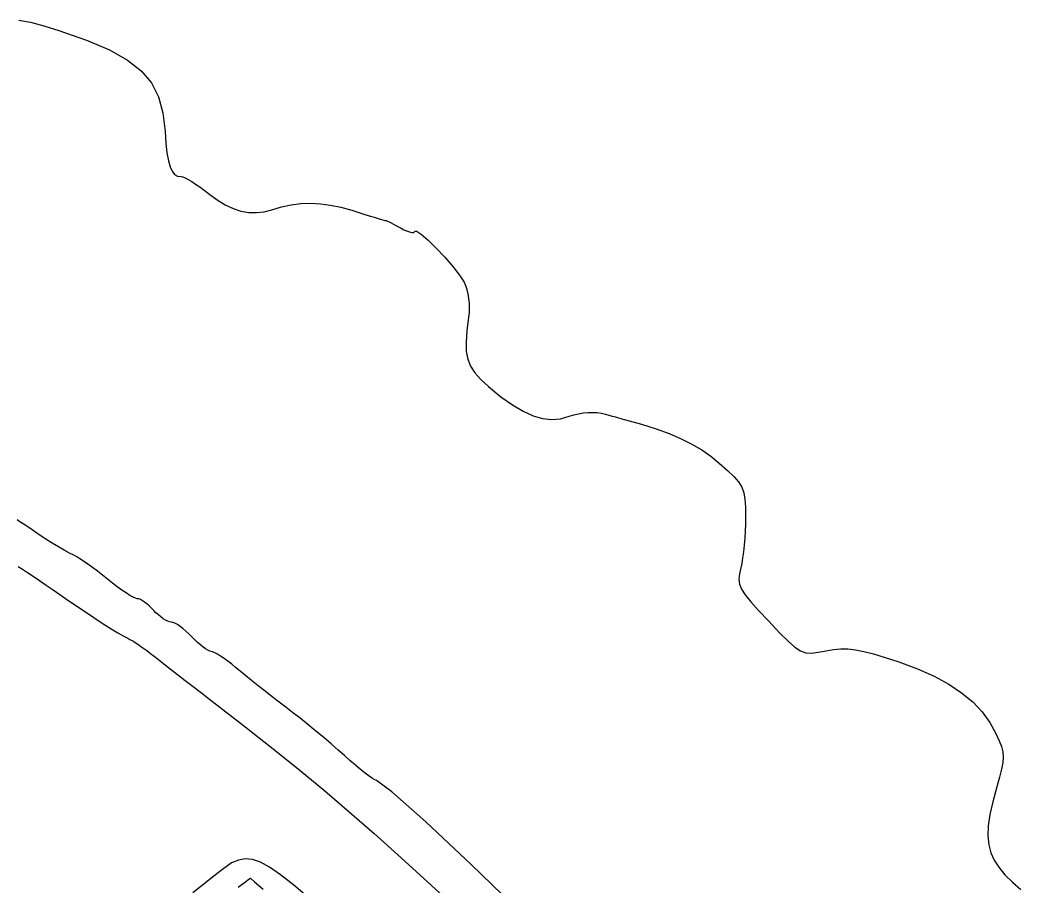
# Model space of a CAD drawing. Extents: x 7 to 348, y 3 to 340.
# Drawn here: x 255.32 to 303.53, y 279.35 to 321.09 of the extents above; entities that cross this region are included whole.
import ezdxf

# ---------------------------------------------------------------- set-up
doc = ezdxf.new("R2010")
doc.units = 0
doc.layers.get('0').update_dxf_attribs({"linetype": 'CONTINUOUS'})

msp = doc.modelspace()

# ---------------------------------------------------------------- linework, layer by layer
at = {"color": 7}
for points in [[(255.268916, 321.086821), (255.831831, 320.97736), (256.467669, 320.811822), (257.183901, 320.589787), (258.528241, 320.11372), (259.623848, 319.644928), (260.49452, 319.160776), (261.164059, 318.638627), (261.656266, 318.055845), (261.994938, 317.389794), (262.203878, 316.617837), (262.306887, 315.717339), (262.348162, 315.154478), (262.400421, 314.688365), (262.466034, 314.312318), (262.547385, 314.019643), (262.646851, 313.803652), (262.766807, 313.657656), (262.909634, 313.574962), (263.077706, 313.548885), (263.158142, 313.532205), (263.273918, 313.484369), (263.41959, 313.408742), (263.589711, 313.308677), (263.778831, 313.18753), (263.981503, 313.048654), (264.192286, 312.895405), (264.405725, 312.731132), (264.809927, 312.435174), (265.203065, 312.19708), (265.587229, 312.016314), (265.964515, 311.892347), (266.337014, 311.824637), (266.706818, 311.812642), (267.076019, 311.85585), (267.446709, 311.953711), (267.914896, 312.091904), (268.37903, 312.189669), (268.843043, 312.246977), (269.310858, 312.263797), (269.786402, 312.24009), (270.273608, 312.175857), (270.776404, 312.071048), (271.298715, 311.925641), (271.596697, 311.833374), (271.880257, 311.74617), (272.142788, 311.666022), (272.37769, 311.594919), (272.578353, 311.534845), (272.738178, 311.487793), (272.850556, 311.455753), (272.908886, 311.44071), (272.950192, 311.427784), (273.013782, 311.401792), (273.096471, 311.364329), (273.195076, 311.316947), (273.306416, 311.261205), (273.427303, 311.198671), (273.55456, 311.130906), (273.684997, 311.059473), (273.812556, 310.992835), (273.931555, 310.938809), (274.039395, 310.898), (274.133465, 310.870991), (274.211167, 310.858404), (274.269891, 310.860944), (274.307038, 310.879006), (274.319992, 310.913268), (274.406795, 310.939712), (274.638925, 310.784515), (274.973977, 310.491066), (275.369539, 310.102759), (275.783198, 309.662992), (276.172546, 309.215168), (276.495174, 308.802683), (276.70867, 308.468933), (276.779527, 308.306322), (276.839762, 308.116333), (276.888502, 307.905645), (276.924877, 307.680943), (276.948019, 307.448905), (276.957051, 307.216213), (276.951096, 306.989552), (276.929308, 306.775599), (276.844224, 306.120245), (276.804193, 305.58036), (276.816047, 305.132307), (276.886611, 304.752453), (277.022715, 304.41717), (277.231196, 304.102822), (277.518876, 303.785777), (277.892592, 303.4424), (278.486464, 302.952383), (279.036097, 302.55601), (279.548096, 302.25084), (280.029073, 302.03443), (280.48563, 301.904336), (280.924375, 301.858123), (281.351911, 301.893344), (281.774846, 302.007559), (281.993732, 302.077463), (282.218257, 302.1315), (282.445502, 302.169493), (282.67255, 302.19128), (282.896437, 302.196671), (283.114313, 302.185495), (283.323185, 302.157555), (283.520148, 302.112698), (283.687506, 302.065745), (283.849191, 302.020462), (284.001281, 301.977954), (284.139823, 301.939309), (284.260925, 301.905632), (284.360606, 301.878002), (284.434943, 301.857541), (284.479986, 301.845321), (285.255222, 301.627663), (285.95502, 301.404738), (286.587001, 301.173037), (287.158755, 300.92905), (287.677902, 300.66927), (288.152007, 300.390189), (288.58869, 300.088299), (288.995541, 299.760085), (289.397652, 299.405047), (289.704625, 299.110686), (289.929302, 298.850638), (290.084468, 298.598549), (290.182879, 298.328053), (290.237319, 298.012794), (290.260744, 297.626415), (290.265541, 297.142551), (290.260744, 296.819595), (290.247197, 296.482198), (290.225466, 296.140329), (290.196877, 295.803951), (290.162276, 295.48303), (290.122596, 295.187535), (290.078823, 294.927428), (290.03189, 294.712679), (289.966922, 294.420749), (289.943498, 294.168179), (289.974373, 293.931022), (290.071993, 293.685328), (290.24889, 293.407145), (290.517651, 293.072525), (290.890805, 292.657514), (291.380912, 292.138166), (291.905563, 291.591067), (292.314418, 291.182875), (292.639962, 290.897021), (292.914649, 290.716938), (293.170963, 290.626048), (293.441416, 290.607788), (293.758437, 290.645578), (294.154535, 290.722853), (294.508837, 290.78405), (294.847504, 290.814581), (295.190065, 290.811448), (295.555882, 290.771658), (295.964483, 290.692215), (296.435258, 290.570123), (296.987708, 290.40239), (297.64125, 290.186021), (298.541511, 289.852451), (299.343671, 289.496343), (300.052105, 289.114497), (300.671103, 288.703708), (301.205011, 288.260772), (301.658147, 287.782484), (302.034829, 287.265645), (302.339403, 286.707048), (302.48297, 286.385586), (302.585981, 286.111034), (302.648662, 285.860506), (302.67124, 285.611111), (302.654025, 285.339958), (302.597129, 285.024157), (302.500834, 284.640817), (302.365396, 284.167048), (302.169985, 283.453421), (302.033107, 282.830647), (301.955073, 282.28613), (301.936164, 281.807264), (301.976719, 281.38145), (302.076993, 280.996084), (302.237352, 280.638565), (302.458049, 280.296291), (302.760705, 279.935673), (303.126662, 279.574466), (303.530607, 279.230197)], [(279.537256, 278.030122), (277.062489, 280.413316), (274.861844, 282.477639), (273.235702, 283.930674), (272.484441, 284.48), (272.412844, 284.504469), (272.29402, 284.574632), (272.13429, 284.685557), (271.939975, 284.832326), (271.717397, 285.010016), (271.472874, 285.21371), (271.212733, 285.438489), (270.94329, 285.679433), (270.647713, 285.943415), (270.312667, 286.234231), (269.949724, 286.542325), (269.570462, 286.858151), (269.186448, 287.172157), (268.809261, 287.474795), (268.450469, 287.756515), (268.121649, 288.007766), (267.801093, 288.250376), (267.465991, 288.507334), (267.126252, 288.770822), (266.79179, 289.033026), (266.472515, 289.286137), (266.178343, 289.52234), (265.919184, 289.733821), (265.704952, 289.912766), (265.515959, 290.068672), (265.329137, 290.214115), (265.149327, 290.345918), (264.981368, 290.460896), (264.830103, 290.555863), (264.700368, 290.627638), (264.597007, 290.673036), (264.524857, 290.688869), (264.457829, 290.703262), (264.369146, 290.744535), (264.262619, 290.809784), (264.142056, 290.896119), (264.011275, 291.000643), (263.874078, 291.120463), (263.734282, 291.252684), (263.595556, 291.394444), (263.455661, 291.536176), (263.312117, 291.668398), (263.168996, 291.788218), (263.030375, 291.892744), (262.900321, 291.979076), (262.782911, 292.044326), (262.682222, 292.085598), (262.602322, 292.099992), (262.525527, 292.111506), (262.433729, 292.144523), (262.330382, 292.196723), (262.218929, 292.265791), (262.102826, 292.349411), (261.985523, 292.445268), (261.870467, 292.551045), (261.761111, 292.664444), (261.652786, 292.77783), (261.540679, 292.883607), (261.428038, 292.979464), (261.318107, 293.063083), (261.214125, 293.132152), (261.119341, 293.184351), (261.036991, 293.217369), (260.970324, 293.228889), (260.89045, 293.248024), (260.770249, 293.302893), (260.615613, 293.389637), (260.432448, 293.504411), (260.226643, 293.643366), (260.004103, 293.802658), (259.770722, 293.978437), (259.532399, 294.166857), (259.29115, 294.359401), (259.049385, 294.546994), (258.813585, 294.724963), (258.59024, 294.888635), (258.385835, 295.033333), (258.206852, 295.154378), (258.059784, 295.247097), (257.951111, 295.306815), (257.710328, 295.426977), (257.450336, 295.566767), (257.172195, 295.725534), (256.876965, 295.902628), (256.565708, 296.097404), (256.239484, 296.309203), (255.89935, 296.537383), (255.546369, 296.781288), (255.368826, 296.903665), (255.186493, 297.025647)], [(255.235442, 294.779315), (255.436156, 294.650652), (255.679643, 294.491355), (255.957987, 294.306635), (256.263278, 294.10171), (256.587605, 293.881797), (256.923055, 293.652111), (257.680872, 293.132387), (258.327756, 292.692756), (258.875005, 292.325898), (259.333913, 292.024493), (259.715773, 291.781229), (260.031885, 291.588784), (260.293539, 291.439844), (260.512029, 291.327091), (260.618134, 291.270573), (260.749697, 291.192078), (260.901513, 291.09516), (261.068368, 290.983386), (261.245056, 290.860315), (261.42637, 290.729505), (261.607097, 290.594521), (261.782029, 290.458922), (261.985337, 290.298902), (262.247383, 290.093926), (262.557254, 289.852465), (262.904046, 289.582988), (263.276845, 289.293965), (263.66474, 288.993855), (264.056817, 288.691138), (264.442171, 288.394274), (266.085173, 287.123439), (267.520781, 285.996088), (268.808716, 284.962167), (270.008703, 283.971615), (271.18047, 282.974383), (272.383741, 281.920407), (273.678244, 280.759635), (275.123698, 279.442013), (276.801783, 277.882323)], [(269.263526, 278.795858), (268.504295, 279.435981), (267.872156, 279.934091), (267.345019, 280.300241), (266.900793, 280.544482), (266.517388, 280.676869), (266.172716, 280.707451), (265.844689, 280.646285), (265.511215, 280.503418), (264.875859, 280.046952), (263.640412, 279.070311)], [(265.833863, 279.346779), (265.950421, 279.431736), (266.066981, 279.516696), (266.183539, 279.601656), (266.3001, 279.686616), (266.416657, 279.771577), (266.619575, 279.5944), (266.82249, 279.417224), (267.025408, 279.240048)]]:
    msp.add_lwpolyline(points, dxfattribs=at)

doc.saveas('drawing.dxf')
